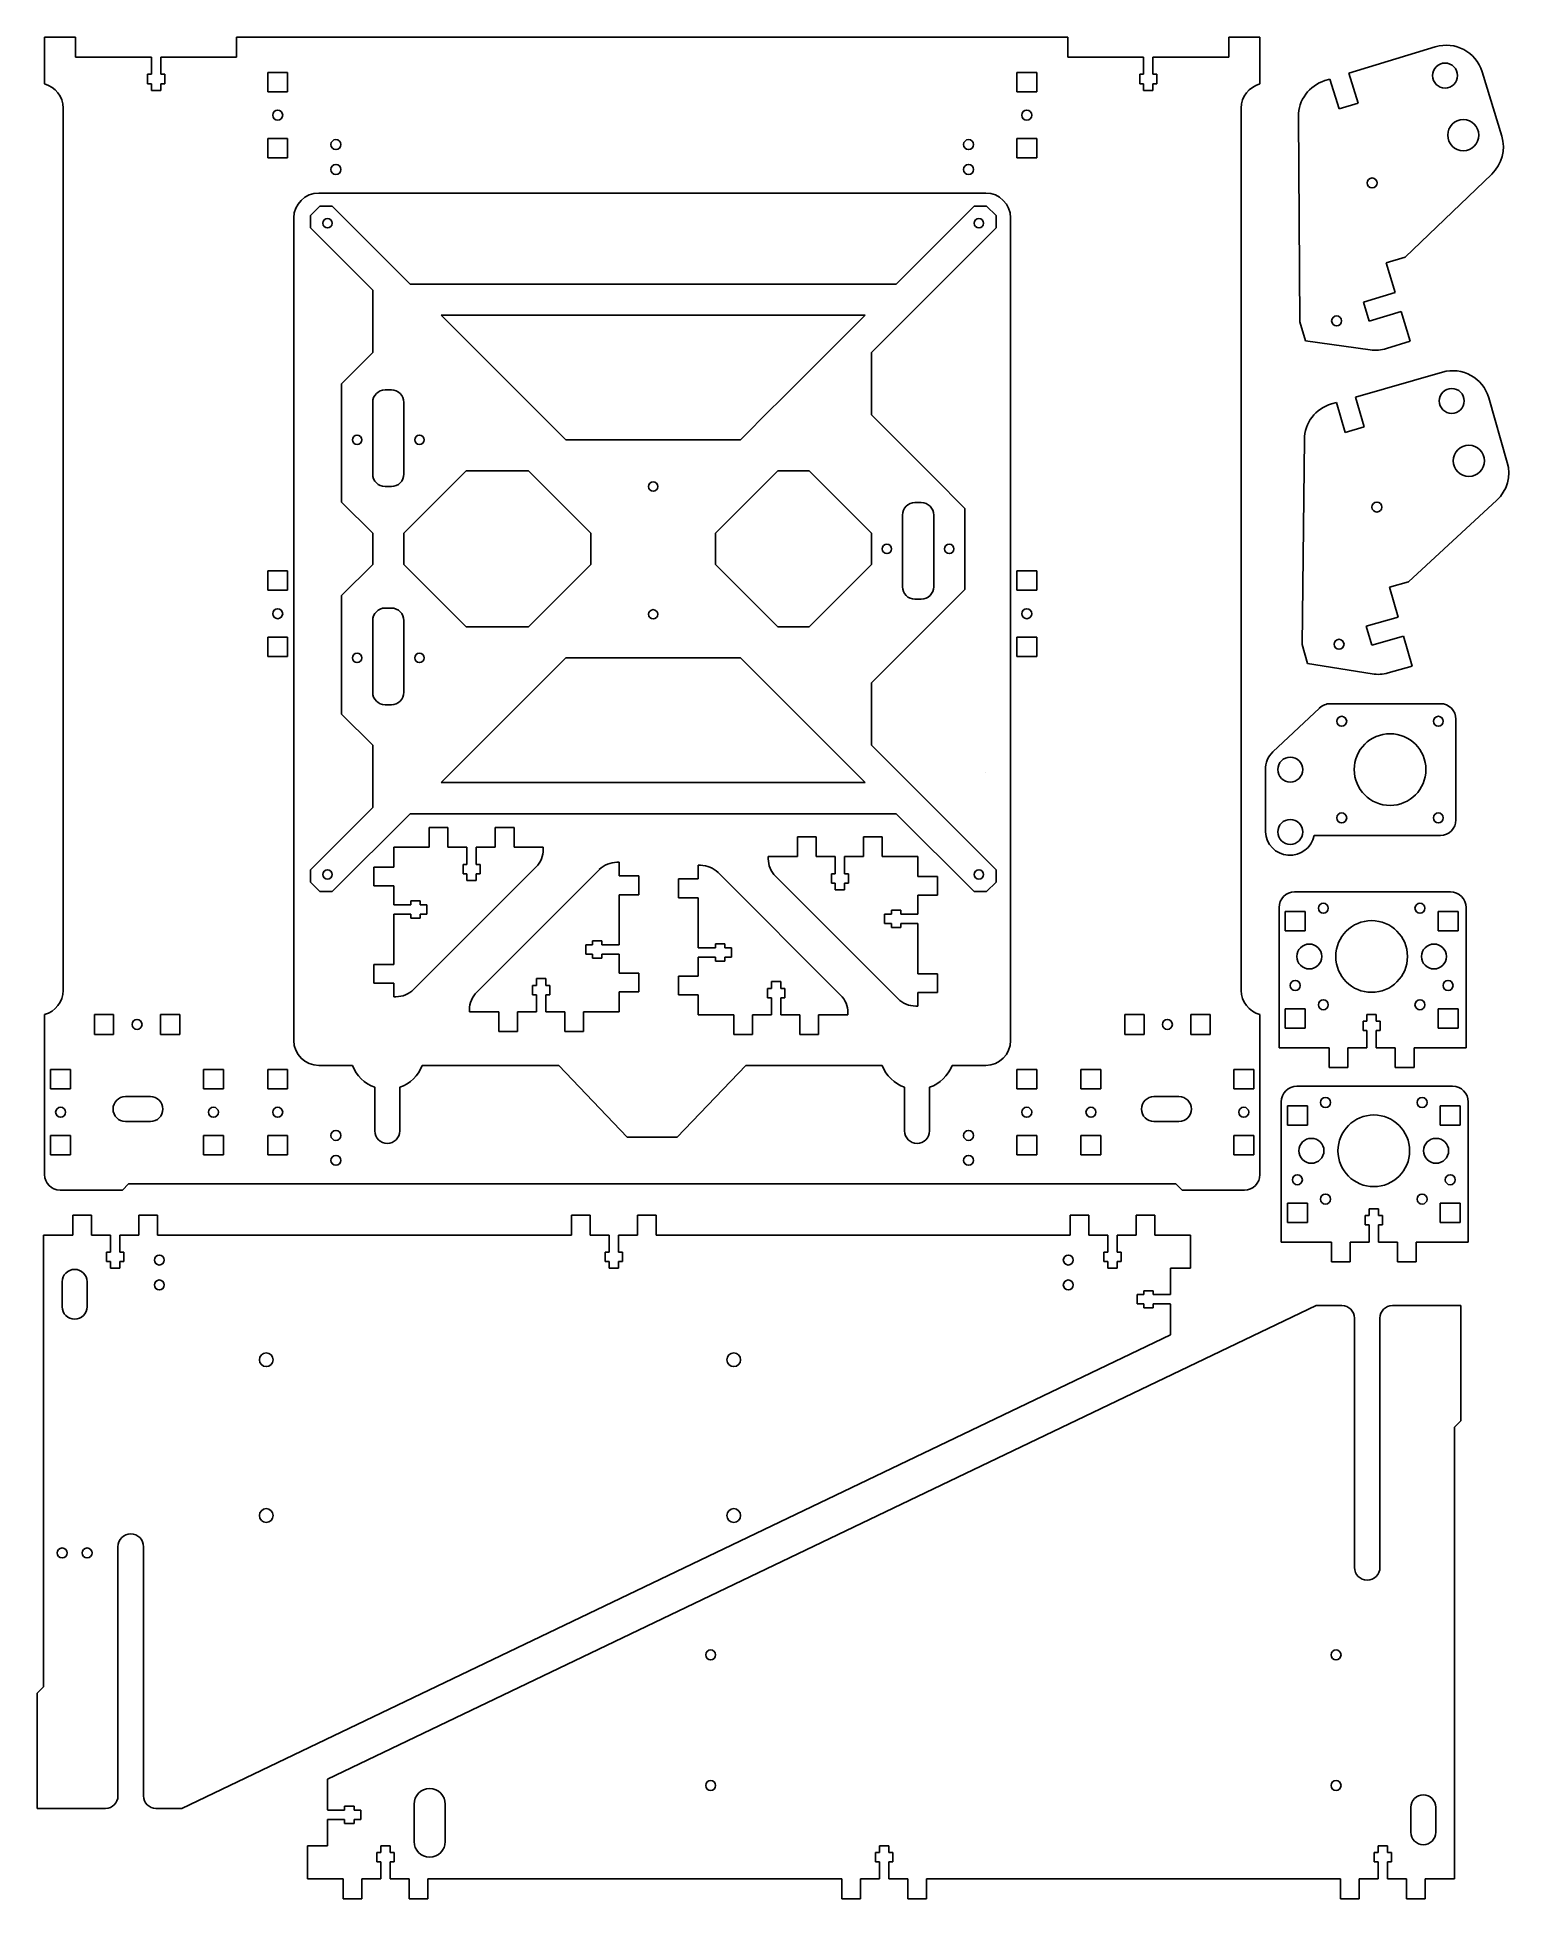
# Model space of a CAD drawing. Header units: millimetres. Extents: x 14 to 486, y 7 to 604.
import ezdxf

# ---------------------------------------------------------------- set-up
doc = ezdxf.new("R2010")
doc.units = ezdxf.units.MM

msp = doc.modelspace()

# ---------------------------------------------------------------- linework, layer by layer
at = {"lineweight": 25}
for p, q in [((16.49, 604.44), (16.49, 589.44)), ((26.49, 604.44), (16.49, 604.44)), ((26.49, 604.44), (26.49, 598.04)), ((78.14, 604.44), (78.14, 598.04)), ((344.84, 604.44), (78.14, 604.44)), ((344.84, 604.44), (344.84, 598.04)), ((396.49, 604.44), (396.49, 598.04)), ((406.49, 604.44), (396.49, 604.44)), ((406.49, 589.44), (406.49, 604.44)), ((26.49, 598.04), (50.82, 598.04)), ((50.82, 592.54), (50.82, 598.04)), ((53.82, 592.54), (53.82, 598.04)), ((53.82, 598.04), (78.14, 598.04)), ((344.84, 598.04), (369.17, 598.04)), ((369.17, 592.54), (369.17, 598.04)), ((372.17, 598.04), (396.49, 598.04)), ((372.17, 592.54), (372.17, 598.04)), ((435.03, 592.86), (462.76, 601.34)), ((49.57, 592.54), (50.82, 592.54)), ((49.57, 589.54), (49.57, 592.54)), ((55.07, 592.54), (53.82, 592.54)), ((55.07, 589.54), (55.07, 592.54)), ((94.52, 593.14), (88.12, 593.14)), ((88.12, 593.14), (88.12, 586.94)), ((94.52, 586.94), (94.52, 593.14)), ((328.47, 586.94), (328.47, 593.14)), ((328.47, 593.14), (334.87, 593.14)), ((334.87, 593.14), (334.87, 586.94)), ((367.92, 592.54), (369.17, 592.54)), ((367.92, 589.54), (367.92, 592.54)), ((373.42, 592.54), (372.17, 592.54)), ((373.42, 589.54), (373.42, 592.54)), ((437.96, 583.3), (435.03, 592.86)), ((477.75, 593.37), (484.07, 572.71)), ((50.82, 589.54), (49.57, 589.54)), ((50.82, 587.39), (50.82, 589.54)), ((53.82, 587.39), (50.82, 587.39)), ((53.82, 587.39), (53.82, 589.54)), ((53.82, 589.54), (55.07, 589.54)), ((88.12, 586.94), (94.52, 586.94)), ((334.87, 586.94), (328.47, 586.94)), ((369.17, 589.54), (367.92, 589.54)), ((369.17, 587.39), (369.17, 589.54)), ((372.17, 587.39), (369.17, 587.39)), ((372.17, 587.39), (372.17, 589.54)), ((372.17, 589.54), (373.42, 589.54)), ((427.32, 590.51), (428.96, 591.01)), ((428.96, 591.01), (431.88, 581.44)), ((22.49, 581.7), (22.49, 298.54)), ((400.49, 298.54), (400.49, 581.7)), ((431.88, 581.44), (437.96, 583.3)), ((419.25, 513.11), (418.83, 578.95)), ((94.52, 571.94), (88.12, 571.94)), ((88.12, 571.94), (88.12, 565.74)), ((94.52, 565.74), (94.52, 571.94)), ((328.47, 571.94), (334.87, 571.94)), ((328.47, 565.74), (328.47, 571.94)), ((334.87, 571.94), (334.87, 565.74)), ((88.12, 565.74), (94.52, 565.74)), ((334.87, 565.74), (328.47, 565.74)), ((480.89, 560.53), (453.06, 533.91)), ((104.8, 550.24), (101.8, 547.24)), ((318.49, 554.44), (104.49, 554.44)), ((106.8, 550.24), (104.8, 550.24)), ((106.8, 550.24), (108.8, 550.24)), ((108.8, 550.24), (133.8, 525.24)), ((314.8, 550.24), (291.8, 527.24)), ((318.8, 550.24), (314.8, 550.24)), ((321.8, 547.24), (318.8, 550.24)), ((96.49, 546.44), (96.49, 282.44)), ((101.8, 547.24), (101.8, 545.24)), ((101.8, 545.24), (101.8, 543.24)), ((321.8, 546.24), (321.8, 547.24)), ((321.8, 546.24), (321.8, 543.24)), ((326.49, 282.44), (326.49, 546.44)), ((101.8, 543.24), (121.8, 523.24)), ((321.8, 543.24), (281.8, 503.24)), ((453.06, 533.91), (446.98, 532.05)), ((446.98, 532.05), (449.9, 522.51)), ((291.8, 527.24), (289.8, 525.24)), ((121.8, 523.24), (121.8, 503.24)), ((133.8, 525.24), (289.8, 525.24)), ((449.9, 522.51), (439.72, 519.37)), ((143.8, 515.24), (279.8, 515.24)), ((143.8, 515.24), (183.8, 475.24)), ((279.8, 515.24), (251.8, 487.24)), ((439.72, 519.37), (441.58, 513.3)), ((441.58, 513.3), (451.76, 516.41)), ((451.76, 516.41), (454.69, 506.85)), ((421.1, 507.04), (419.25, 513.11)), ((121.8, 503.24), (111.8, 493.24)), ((281.8, 483.24), (281.8, 503.24)), ((441.87, 504.11), (421.1, 507.04)), ((454.69, 506.85), (447.05, 504.52)), ((437.19, 488.97), (465.06, 496.97)), ((111.8, 493.24), (111.8, 455.24)), ((125.8, 491.25), (127.8, 491.25)), ((121.8, 464.25), (121.8, 487.25)), ((131.8, 487.25), (131.8, 464.25)), ((249.8, 485.24), (239.8, 475.24)), ((251.8, 487.24), (249.8, 485.24)), ((429.44, 486.75), (431.08, 487.22)), ((431.08, 487.22), (433.84, 477.61)), ((439.94, 479.36), (437.19, 488.97)), ((479.9, 488.74), (485.86, 467.97)), ((301.8, 463.24), (281.8, 483.24)), ((433.84, 477.61), (439.94, 479.36)), ((239.8, 475.24), (183.8, 475.24)), ((420.01, 409.51), (420.74, 475.35)), ((127.8, 460.25), (125.8, 460.25)), ((131.8, 445.24), (151.8, 465.24)), ((151.8, 465.24), (171.8, 465.24)), ((171.8, 465.24), (191.8, 445.24)), ((231.8, 445.24), (251.8, 465.24)), ((251.8, 465.24), (261.8, 465.24)), ((261.8, 465.24), (281.8, 445.24)), ((311.8, 453.24), (301.8, 463.24)), ((111.8, 455.24), (121.8, 445.24)), ((295.8, 455.11), (297.8, 455.11)), ((482.47, 455.85), (454.18, 429.71)), ((291.8, 428.11), (291.8, 451.11)), ((301.8, 451.11), (301.8, 428.11)), ((311.8, 453.24), (311.8, 427.24)), ((121.8, 445.24), (121.8, 435.24)), ((131.8, 435.24), (131.8, 445.24)), ((191.8, 445.24), (191.8, 435.24)), ((231.8, 435.24), (231.8, 445.24)), ((281.8, 445.24), (281.8, 435.24)), ((94.52, 433.14), (88.12, 433.14)), ((88.12, 433.14), (88.12, 426.94)), ((94.52, 426.94), (94.52, 433.14)), ((121.8, 435.24), (111.8, 425.24)), ((151.8, 415.24), (131.8, 435.24)), ((191.8, 435.24), (171.8, 415.24)), ((251.8, 415.24), (231.8, 435.24)), ((281.8, 435.24), (261.8, 415.24)), ((328.47, 426.94), (328.47, 433.14)), ((328.47, 433.14), (334.87, 433.14)), ((334.87, 433.14), (334.87, 426.94)), ((88.12, 426.94), (94.52, 426.94)), ((111.8, 425.24), (111.8, 387.24)), ((311.8, 427.24), (301.8, 417.24)), ((334.87, 426.94), (328.47, 426.94)), ((454.18, 429.71), (448.07, 427.96)), ((448.07, 427.96), (450.82, 418.37)), ((125.8, 421.24), (127.8, 421.24)), ((297.8, 424.11), (295.8, 424.11)), ((450.82, 418.37), (440.59, 415.41)), ((121.8, 394.24), (121.8, 417.24)), ((131.8, 417.24), (131.8, 394.24)), ((171.8, 415.24), (151.8, 415.24)), ((261.8, 415.24), (251.8, 415.24)), ((301.8, 417.24), (281.8, 397.24)), ((440.59, 415.41), (442.34, 409.31)), ((442.34, 409.31), (452.58, 412.25)), ((452.58, 412.25), (455.34, 402.63)), ((94.52, 411.94), (88.12, 411.94)), ((88.12, 411.94), (88.12, 405.74)), ((94.52, 405.74), (94.52, 411.94)), ((328.47, 411.94), (334.87, 411.94)), ((328.47, 405.74), (328.47, 411.94)), ((334.87, 411.94), (334.87, 405.74)), ((421.76, 403.41), (420.01, 409.51)), ((88.12, 405.74), (94.52, 405.74)), ((183.8, 405.24), (143.8, 365.24)), ((239.8, 405.24), (183.8, 405.24)), ((239.8, 405.24), (279.8, 365.24)), ((334.87, 405.74), (328.47, 405.74)), ((442.47, 400.12), (421.76, 403.41)), ((455.34, 402.63), (447.66, 400.43)), ((281.8, 377.24), (281.8, 397.24)), ((127.8, 390.24), (125.8, 390.24)), ((425.55, 389.09), (410.58, 375.06)), ((464.38, 390.56), (429.08, 390.56)), ((111.8, 387.24), (121.8, 377.24)), ((469.38, 385.56), (469.38, 353.26)), ((121.8, 357.24), (121.8, 377.24)), ((301.8, 357.24), (281.8, 377.24)), ((279.8, 365.24), (143.8, 365.24)), ((318.35, 368.62), (318.35, 368.62)), ((408.23, 369.41), (408.23, 349.41)), ((101.8, 337.24), (121.8, 357.24)), ((108.8, 330.24), (133.8, 355.24)), ((133.8, 355.24), (289.8, 355.24)), ((314.8, 330.24), (289.8, 355.24)), ((321.8, 337.24), (301.8, 357.24)), ((139.95, 344.49), (139.95, 350.84)), ((139.95, 350.84), (145.95, 350.84)), ((145.95, 350.84), (145.95, 344.49)), ((161.15, 350.84), (167.15, 350.84)), ((161.15, 344.49), (161.15, 350.84)), ((167.15, 350.84), (167.15, 344.49)), ((258.12, 347.85), (258.12, 341.5)), ((264.12, 347.85), (258.12, 347.85)), ((264.12, 341.5), (264.12, 347.85)), ((279.32, 347.85), (279.32, 341.5)), ((285.32, 347.85), (279.32, 347.85)), ((285.32, 341.5), (285.32, 347.85)), ((464.38, 348.26), (423.88, 348.24)), ((128.55, 344.49), (139.95, 344.49)), ((128.55, 338.09), (128.55, 344.49)), ((145.95, 344.49), (152.05, 344.49)), ((152.05, 338.99), (152.05, 344.49)), ((155.05, 344.49), (161.15, 344.49)), ((155.05, 338.99), (155.05, 344.49)), ((167.15, 344.49), (176.55, 344.49)), ((176.55, 344.49), (176.55, 343.81)), ((248.72, 341.5), (248.72, 340.81)), ((258.12, 341.5), (248.72, 341.5)), ((270.22, 341.5), (264.12, 341.5)), ((270.22, 336), (270.22, 341.5)), ((279.32, 341.5), (273.22, 341.5)), ((273.22, 336), (273.22, 341.5)), ((296.72, 341.5), (285.32, 341.5)), ((296.72, 335.1), (296.72, 341.5)), ((101.8, 337.24), (101.8, 333.24)), ((122.2, 338.09), (128.55, 338.09)), ((122.2, 332.09), (122.2, 338.09)), ((174.21, 338.15), (134.9, 298.84)), ((150.8, 338.99), (152.05, 338.99)), ((150.8, 335.99), (150.8, 338.99)), ((152.05, 335.99), (150.8, 335.99)), ((152.05, 333.84), (152.05, 335.99)), ((156.3, 338.99), (155.05, 338.99)), ((155.05, 333.84), (155.05, 335.99)), ((155.05, 335.99), (156.3, 335.99)), ((155.21, 298.01), (194.53, 337.32)), ((156.3, 335.99), (156.3, 338.99)), ((200.18, 339.66), (200.87, 339.66)), ((200.87, 339.66), (200.87, 335.26)), ((200.87, 335.26), (207.22, 335.26)), ((207.22, 335.26), (207.22, 329.26)), ((226.28, 338.7), (226.28, 334.3)), ((226.97, 338.7), (226.28, 338.7)), ((271.94, 297.05), (232.62, 336.36)), ((251.07, 335.16), (290.38, 295.84)), ((268.97, 336), (270.22, 336)), ((268.97, 333), (268.97, 336)), ((274.47, 336), (273.22, 336)), ((274.47, 333), (274.47, 336)), ((303.07, 335.1), (296.72, 335.1)), ((303.07, 329.1), (303.07, 335.1)), ((321.8, 337.24), (321.8, 333.24)), ((101.8, 333.24), (104.8, 330.24)), ((104.8, 330.24), (106.8, 330.24)), ((108.8, 330.24), (106.8, 330.24)), ((128.55, 332.09), (122.2, 332.09)), ((128.55, 325.99), (128.55, 332.09)), ((155.05, 333.84), (152.05, 333.84)), ((200.87, 329.26), (200.87, 313.16)), ((207.22, 329.26), (200.87, 329.26)), ((219.93, 334.3), (219.93, 328.3)), ((226.28, 334.3), (219.93, 334.3)), ((270.22, 333), (268.97, 333)), ((270.22, 330.85), (270.22, 333)), ((273.22, 330.85), (270.22, 330.85)), ((273.22, 330.85), (273.22, 333)), ((273.22, 333), (274.47, 333)), ((296.72, 329.1), (303.07, 329.1)), ((296.72, 323), (296.72, 329.1)), ((314.8, 330.24), (316.8, 330.24)), ((316.8, 330.24), (318.8, 330.24)), ((318.8, 330.24), (321.8, 333.24)), ((417.63, 330.12), (467.63, 330.12)), ((134.05, 325.99), (128.55, 325.99)), ((128.55, 306.89), (128.55, 322.99)), ((134.05, 322.99), (128.55, 322.99)), ((137.05, 327.24), (134.05, 327.24)), ((134.05, 327.24), (134.05, 325.99)), ((134.05, 321.74), (134.05, 322.99)), ((137.05, 325.99), (137.05, 327.24)), ((139.2, 325.99), (137.05, 325.99)), ((137.05, 322.99), (137.05, 321.74)), ((139.2, 322.99), (137.05, 322.99)), ((139.2, 325.99), (139.2, 322.99)), ((219.93, 328.3), (226.28, 328.3)), ((226.28, 328.3), (226.28, 312.2)), ((286.07, 323), (288.22, 323)), ((286.07, 320), (286.07, 323)), ((288.22, 324.25), (291.22, 324.25)), ((288.22, 323), (288.22, 324.25)), ((291.22, 324.25), (291.22, 323)), ((291.22, 323), (296.72, 323)), ((412.63, 280.12), (412.63, 325.12)), ((414.61, 323.82), (421.01, 323.82)), ((414.61, 317.62), (414.61, 323.82)), ((421.01, 323.82), (421.01, 317.62)), ((463.65, 323.82), (470.05, 323.82)), ((463.65, 317.62), (463.65, 323.82)), ((470.05, 323.82), (470.05, 317.62)), ((472.63, 325.12), (472.63, 280.12)), ((137.05, 321.74), (134.05, 321.74)), ((286.07, 320), (288.22, 320)), ((288.22, 320), (288.22, 318.75)), ((288.22, 318.75), (291.22, 318.75)), ((291.22, 318.75), (291.22, 320)), ((291.22, 320), (296.72, 320)), ((296.72, 303.9), (296.72, 320)), ((421.01, 317.62), (414.61, 317.62)), ((470.05, 317.62), (463.65, 317.62)), ((190.22, 313.16), (192.37, 313.16)), ((190.22, 310.16), (190.22, 313.16)), ((192.37, 314.41), (195.37, 314.41)), ((192.37, 313.16), (192.37, 314.41)), ((195.37, 314.41), (195.37, 313.16)), ((195.37, 313.16), (200.87, 313.16)), ((231.78, 312.2), (226.28, 312.2)), ((234.78, 313.45), (231.78, 313.45)), ((231.78, 313.45), (231.78, 312.2)), ((234.78, 312.2), (234.78, 313.45)), ((236.93, 312.2), (234.78, 312.2)), ((236.93, 312.2), (236.93, 309.2)), ((122.2, 306.89), (128.55, 306.89)), ((122.2, 300.89), (122.2, 306.89)), ((190.22, 310.16), (192.37, 310.16)), ((192.37, 310.16), (192.37, 308.91)), ((192.37, 308.91), (195.37, 308.91)), ((195.37, 308.91), (195.37, 310.16)), ((195.37, 310.16), (200.87, 310.16)), ((200.87, 310.16), (200.87, 304.06)), ((226.28, 309.2), (226.28, 303.1)), ((231.78, 309.2), (226.28, 309.2)), ((231.78, 307.95), (231.78, 309.2)), ((234.78, 307.95), (231.78, 307.95)), ((234.78, 309.2), (234.78, 307.95)), ((236.93, 309.2), (234.78, 309.2)), ((128.55, 300.89), (122.2, 300.89)), ((128.55, 296.49), (128.55, 300.89)), ((174.37, 300.16), (173.12, 300.16)), ((173.12, 300.16), (173.12, 297.16)), ((174.37, 302.31), (177.37, 302.31)), ((174.37, 302.31), (174.37, 300.16)), ((177.37, 302.31), (177.37, 300.16)), ((177.37, 300.16), (178.62, 300.16)), ((178.62, 300.16), (178.62, 297.16)), ((200.87, 304.06), (207.22, 304.06)), ((207.22, 304.06), (207.22, 298.06)), ((219.93, 303.1), (219.93, 297.1)), ((226.28, 303.1), (219.93, 303.1)), ((249.78, 299.2), (248.53, 299.2)), ((248.53, 299.2), (248.53, 296.2)), ((249.78, 301.35), (252.78, 301.35)), ((249.78, 301.35), (249.78, 299.2)), ((252.78, 301.35), (252.78, 299.2)), ((252.78, 299.2), (254.03, 299.2)), ((254.03, 299.2), (254.03, 296.2)), ((303.07, 303.9), (296.72, 303.9)), ((303.07, 297.9), (303.07, 303.9)), ((129.24, 296.49), (128.55, 296.49)), ((173.12, 297.16), (174.37, 297.16)), ((174.37, 297.16), (174.37, 291.66)), ((177.37, 297.16), (177.37, 291.66)), ((178.62, 297.16), (177.37, 297.16)), ((200.87, 298.06), (200.87, 291.66)), ((207.22, 298.06), (200.87, 298.06)), ((219.93, 297.1), (226.28, 297.1)), ((226.28, 297.1), (226.28, 290.7)), ((248.53, 296.2), (249.78, 296.2)), ((249.78, 296.2), (249.78, 290.7)), ((252.78, 296.2), (252.78, 290.7)), ((254.03, 296.2), (252.78, 296.2)), ((296.04, 293.5), (296.72, 293.5)), ((296.72, 297.9), (303.07, 297.9)), ((296.72, 293.5), (296.72, 297.9)), ((16.49, 290.79), (16.49, 239.44)), ((32.49, 290.82), (32.49, 284.42)), ((38.69, 290.82), (32.49, 290.82)), ((38.69, 284.42), (38.69, 290.82)), ((53.69, 290.82), (53.69, 284.42)), ((59.89, 290.82), (53.69, 290.82)), ((59.89, 284.42), (59.89, 290.82)), ((152.87, 291.66), (152.87, 292.35)), ((162.27, 291.66), (152.87, 291.66)), ((162.27, 285.31), (162.27, 291.66)), ((168.27, 291.66), (168.27, 285.31)), ((174.37, 291.66), (168.27, 291.66)), ((183.47, 291.66), (177.37, 291.66)), ((183.47, 285.31), (183.47, 291.66)), ((189.47, 291.66), (189.47, 285.31)), ((200.87, 291.66), (189.47, 291.66)), ((226.28, 290.7), (237.68, 290.7)), ((237.68, 290.7), (237.68, 284.35)), ((243.68, 290.7), (249.78, 290.7)), ((243.68, 284.35), (243.68, 290.7)), ((252.78, 290.7), (258.88, 290.7)), ((258.88, 290.7), (258.88, 284.35)), ((264.88, 290.7), (274.28, 290.7)), ((264.88, 284.35), (264.88, 290.7)), ((274.28, 290.7), (274.28, 291.39)), ((363.09, 290.82), (369.29, 290.82)), ((363.09, 284.42), (363.09, 290.82)), ((369.29, 290.82), (369.29, 284.42)), ((384.29, 290.82), (390.49, 290.82)), ((384.29, 284.42), (384.29, 290.82)), ((390.49, 290.82), (390.49, 284.42)), ((406.49, 239.44), (406.49, 290.79)), ((414.61, 292.62), (421.01, 292.62)), ((414.61, 286.42), (414.61, 292.62)), ((421.01, 292.62), (421.01, 286.42)), ((440.83, 288.62), (439.58, 288.62)), ((439.58, 288.62), (439.58, 285.62)), ((440.83, 290.77), (443.83, 290.77)), ((440.83, 290.77), (440.83, 288.62)), ((443.83, 290.77), (443.83, 288.62)), ((443.83, 288.62), (445.08, 288.62)), ((445.08, 288.62), (445.08, 285.62)), ((463.65, 292.62), (470.05, 292.62)), ((463.65, 286.42), (463.65, 292.62)), ((470.05, 292.62), (470.05, 286.42)), ((32.49, 284.42), (38.69, 284.42)), ((53.69, 284.42), (59.89, 284.42)), ((168.27, 285.31), (162.27, 285.31)), ((189.47, 285.31), (183.47, 285.31)), ((237.68, 284.35), (243.68, 284.35)), ((258.88, 284.35), (264.88, 284.35)), ((369.29, 284.42), (363.09, 284.42)), ((390.49, 284.42), (384.29, 284.42)), ((421.01, 286.42), (414.61, 286.42)), ((439.58, 285.62), (440.83, 285.62)), ((440.83, 285.62), (440.83, 280.12)), ((443.83, 285.62), (443.83, 280.12)), ((445.08, 285.62), (443.83, 285.62)), ((470.05, 286.42), (463.65, 286.42)), ((428.73, 280.12), (412.63, 280.12)), ((428.73, 273.77), (428.73, 280.12)), ((440.83, 280.12), (434.73, 280.12)), ((434.73, 280.12), (434.73, 273.77)), ((449.93, 280.12), (443.83, 280.12)), ((449.93, 273.77), (449.93, 280.12)), ((472.63, 280.12), (455.93, 280.12)), ((455.93, 280.12), (455.93, 273.77)), ((24.87, 273.14), (18.47, 273.14)), ((18.47, 273.14), (18.47, 266.94)), ((24.87, 266.94), (24.87, 273.14)), ((73.91, 273.14), (67.51, 273.14)), ((67.51, 273.14), (67.51, 266.94)), ((73.91, 266.94), (73.91, 273.14)), ((94.52, 273.14), (88.12, 273.14)), ((88.12, 273.14), (88.12, 266.94)), ((94.52, 266.94), (94.52, 273.14)), ((104.49, 274.44), (115.3, 274.44)), ((137.69, 274.44), (181.49, 274.44)), ((181.49, 274.44), (203.49, 251.44)), ((219.49, 251.44), (241.49, 274.44)), ((241.49, 274.44), (285.3, 274.44)), ((307.69, 274.44), (318.49, 274.44)), ((328.47, 266.94), (328.47, 273.14)), ((328.47, 273.14), (334.87, 273.14)), ((334.87, 273.14), (334.87, 266.94)), ((349.07, 273.14), (355.47, 273.14)), ((349.07, 266.94), (349.07, 273.14)), ((355.47, 273.14), (355.47, 266.94)), ((398.11, 266.94), (398.11, 273.14)), ((398.11, 273.14), (404.51, 273.14)), ((404.51, 273.14), (404.51, 266.94)), ((434.73, 273.77), (428.73, 273.77)), ((455.93, 273.77), (449.93, 273.77)), ((18.47, 266.94), (24.87, 266.94)), ((50.49, 264.44), (42.49, 264.44)), ((67.51, 266.94), (73.91, 266.94)), ((88.12, 266.94), (94.52, 266.94)), ((122.49, 267.44), (122.49, 253.44)), ((130.49, 253.44), (130.49, 267.44)), ((292.49, 267.44), (292.49, 253.44)), ((300.49, 253.44), (300.49, 267.44)), ((334.87, 266.94), (328.47, 266.94)), ((355.47, 266.94), (349.07, 266.94)), ((380.49, 264.44), (372.49, 264.44)), ((404.51, 266.94), (398.11, 266.94)), ((418.32, 267.76), (468.32, 267.76)), ((413.32, 217.76), (413.32, 262.76)), ((415.3, 261.46), (421.7, 261.46)), ((415.3, 255.26), (415.3, 261.46)), ((421.7, 261.46), (421.7, 255.26)), ((464.34, 261.46), (470.74, 261.46)), ((464.34, 255.26), (464.34, 261.46)), ((470.74, 261.46), (470.74, 255.26)), ((473.32, 262.76), (473.32, 217.76)), ((24.87, 251.94), (18.47, 251.94)), ((18.47, 251.94), (18.47, 245.74)), ((24.87, 245.74), (24.87, 251.94)), ((42.49, 256.44), (50.49, 256.44)), ((73.91, 251.94), (67.51, 251.94)), ((67.51, 251.94), (67.51, 245.74)), ((73.91, 245.74), (73.91, 251.94)), ((94.52, 251.94), (88.12, 251.94)), ((88.12, 251.94), (88.12, 245.74)), ((94.52, 245.74), (94.52, 251.94)), ((203.49, 251.44), (219.49, 251.44)), ((328.47, 251.94), (334.87, 251.94)), ((328.47, 245.74), (328.47, 251.94)), ((334.87, 251.94), (334.87, 245.74)), ((349.07, 251.94), (355.47, 251.94)), ((349.07, 245.74), (349.07, 251.94)), ((355.47, 251.94), (355.47, 245.74)), ((372.49, 256.44), (380.49, 256.44)), ((398.11, 245.74), (398.11, 251.94)), ((398.11, 251.94), (404.51, 251.94)), ((404.51, 251.94), (404.51, 245.74)), ((421.7, 255.26), (415.3, 255.26)), ((470.74, 255.26), (464.34, 255.26)), ((18.47, 245.74), (24.87, 245.74)), ((67.51, 245.74), (73.91, 245.74)), ((88.12, 245.74), (94.52, 245.74)), ((334.87, 245.74), (328.47, 245.74)), ((355.47, 245.74), (349.07, 245.74)), ((404.51, 245.74), (398.11, 245.74)), ((21.49, 234.44), (41.49, 234.44)), ((41.49, 234.44), (43.49, 236.44)), ((43.49, 236.44), (379.49, 236.44)), ((379.49, 236.44), (381.49, 234.44)), ((381.49, 234.44), (401.49, 234.44)), ((415.3, 230.26), (421.7, 230.26)), ((415.3, 224.06), (415.3, 230.26)), ((421.7, 230.26), (421.7, 224.06)), ((441.52, 228.41), (444.52, 228.41)), ((441.52, 228.41), (441.52, 226.26)), ((444.52, 228.41), (444.52, 226.26)), ((464.34, 230.26), (470.74, 230.26)), ((464.34, 224.06), (464.34, 230.26)), ((470.74, 230.26), (470.74, 224.06)), ((25.57, 226.36), (25.57, 220.01)), ((31.57, 226.36), (25.57, 226.36)), ((31.57, 220.01), (31.57, 226.36)), ((46.77, 226.36), (46.77, 220.01)), ((52.77, 226.36), (46.77, 226.36)), ((52.77, 220.01), (52.77, 226.36)), ((185.57, 226.36), (185.57, 220.01)), ((191.57, 226.36), (185.57, 226.36)), ((191.57, 220.01), (191.57, 226.36)), ((206.77, 226.36), (206.77, 220.01)), ((212.77, 226.36), (206.77, 226.36)), ((212.77, 220.01), (212.77, 226.36)), ((345.57, 226.36), (345.57, 220.01)), ((351.57, 226.36), (345.57, 226.36)), ((351.57, 220.01), (351.57, 226.36)), ((366.77, 226.36), (366.77, 220.01)), ((372.77, 226.36), (366.77, 226.36)), ((372.77, 220.01), (372.77, 226.36)), ((421.7, 224.06), (415.3, 224.06)), ((441.52, 226.26), (440.27, 226.26)), ((440.27, 226.26), (440.27, 223.26)), ((440.27, 223.26), (441.52, 223.26)), ((441.52, 223.26), (441.52, 217.76)), ((444.52, 226.26), (445.77, 226.26)), ((444.52, 223.26), (444.52, 217.76)), ((445.77, 223.26), (444.52, 223.26)), ((445.77, 226.26), (445.77, 223.26)), ((470.74, 224.06), (464.34, 224.06)), ((16.17, 220.01), (16.17, 75.01)), ((25.57, 220.01), (16.17, 220.01)), ((37.67, 220.01), (31.57, 220.01)), ((37.67, 214.51), (37.67, 220.01)), ((46.77, 220.01), (40.67, 220.01)), ((40.67, 214.51), (40.67, 220.01)), ((185.57, 220.01), (52.77, 220.01)), ((197.67, 220.01), (191.57, 220.01)), ((197.67, 214.51), (197.67, 220.01)), ((206.77, 220.01), (200.67, 220.01)), ((200.67, 214.51), (200.67, 220.01)), ((345.57, 220.01), (212.77, 220.01)), ((357.67, 220.01), (351.57, 220.01)), ((357.67, 214.51), (357.67, 220.01)), ((366.77, 220.01), (360.67, 220.01)), ((360.67, 214.51), (360.67, 220.01)), ((384.17, 220.01), (372.77, 220.01)), ((384.17, 209.36), (384.17, 220.01)), ((429.42, 217.76), (413.32, 217.76)), ((429.42, 211.41), (429.42, 217.76)), ((441.52, 217.76), (435.42, 217.76)), ((435.42, 217.76), (435.42, 211.41)), ((450.62, 217.76), (444.52, 217.76)), ((450.62, 211.41), (450.62, 217.76)), ((473.32, 217.76), (456.62, 217.76)), ((456.62, 217.76), (456.62, 211.41)), ((36.42, 214.51), (37.67, 214.51)), ((36.42, 211.51), (36.42, 214.51)), ((37.67, 211.51), (36.42, 211.51)), ((37.67, 209.36), (37.67, 211.51)), ((40.67, 209.36), (37.67, 209.36)), ((41.92, 214.51), (40.67, 214.51)), ((40.67, 209.36), (40.67, 211.51)), ((40.67, 211.51), (41.92, 211.51)), ((41.92, 211.51), (41.92, 214.51)), ((196.42, 214.51), (197.67, 214.51)), ((196.42, 211.51), (196.42, 214.51)), ((197.67, 211.51), (196.42, 211.51)), ((197.67, 209.36), (197.67, 211.51)), ((200.67, 209.36), (197.67, 209.36)), ((201.92, 214.51), (200.67, 214.51)), ((200.67, 209.36), (200.67, 211.51)), ((200.67, 211.51), (201.92, 211.51)), ((201.92, 211.51), (201.92, 214.51)), ((356.42, 214.51), (357.67, 214.51)), ((356.42, 211.51), (356.42, 214.51)), ((357.67, 211.51), (356.42, 211.51)), ((357.67, 209.36), (357.67, 211.51)), ((360.67, 209.36), (357.67, 209.36)), ((361.92, 214.51), (360.67, 214.51)), ((360.67, 209.36), (360.67, 211.51)), ((360.67, 211.51), (361.92, 211.51)), ((361.92, 211.51), (361.92, 214.51)), ((384.17, 209.36), (377.77, 209.36)), ((377.77, 209.36), (377.77, 200.91)), ((435.42, 211.41), (429.42, 211.41)), ((456.62, 211.41), (450.62, 211.41)), ((22.17, 205.01), (22.17, 197.01)), ((30.17, 197.01), (30.17, 205.01)), ((424.54, 197.36), (107.31, 45.42)), ((367.12, 200.91), (369.27, 200.91)), ((367.12, 197.91), (367.12, 200.91)), ((367.12, 197.91), (369.27, 197.91)), ((369.27, 202.16), (372.27, 202.16)), ((369.27, 200.91), (369.27, 202.16)), ((369.27, 197.91), (369.27, 196.66)), ((372.27, 202.16), (372.27, 200.91)), ((372.27, 200.91), (377.77, 200.91)), ((372.27, 196.66), (372.27, 197.91)), ((372.27, 197.91), (377.77, 197.91)), ((377.77, 197.81), (377.77, 187.95)), ((432.81, 197.36), (424.54, 197.36)), ((470.91, 197.36), (449.01, 197.36)), ((470.91, 160.36), (470.91, 197.36)), ((369.27, 196.66), (372.27, 196.66)), ((436.81, 113.36), (436.81, 193.36)), ((445.01, 193.36), (445.01, 113.36)), ((60.54, 36.01), (377.77, 187.95)), ((468.91, 158.36), (470.91, 160.36)), ((468.91, 13.36), (468.91, 158.36)), ((40.07, 40.01), (40.07, 120.01)), ((48.27, 120.01), (48.27, 40.01)), ((16.17, 75.01), (14.17, 73.01)), ((14.17, 73.01), (14.17, 36.01)), ((107.31, 35.56), (107.31, 45.42)), ((14.17, 36.01), (36.07, 36.01)), ((52.27, 36.01), (60.54, 36.01)), ((115.81, 36.71), (112.81, 36.71)), ((112.81, 36.71), (112.81, 35.46)), ((115.81, 35.46), (115.81, 36.71)), ((135.08, 37.37), (135.08, 25.37)), ((145.08, 25.37), (145.08, 37.37)), ((454.91, 36.36), (454.91, 28.36)), ((462.91, 28.36), (462.91, 36.36)), ((112.81, 35.46), (107.31, 35.46)), ((107.31, 24.01), (107.31, 32.46)), ((112.81, 32.46), (107.31, 32.46)), ((112.81, 31.21), (112.81, 32.46)), ((115.81, 31.21), (112.81, 31.21)), ((117.96, 35.46), (115.81, 35.46)), ((115.81, 32.46), (115.81, 31.21)), ((117.96, 32.46), (115.81, 32.46)), ((117.96, 35.46), (117.96, 32.46)), ((100.91, 24.01), (100.91, 13.36)), ((100.91, 24.01), (107.31, 24.01)), ((124.41, 24.01), (127.41, 24.01)), ((124.41, 24.01), (124.41, 21.86)), ((127.41, 24.01), (127.41, 21.86)), ((284.41, 24.01), (287.41, 24.01)), ((284.41, 24.01), (284.41, 21.86)), ((287.41, 24.01), (287.41, 21.86)), ((444.41, 24.01), (447.41, 24.01)), ((444.41, 24.01), (444.41, 21.86)), ((447.41, 24.01), (447.41, 21.86)), ((124.41, 21.86), (123.16, 21.86)), ((123.16, 21.86), (123.16, 18.86)), ((123.16, 18.86), (124.41, 18.86)), ((124.41, 18.86), (124.41, 13.36)), ((127.41, 21.86), (128.66, 21.86)), ((127.41, 18.86), (127.41, 13.36)), ((128.66, 18.86), (127.41, 18.86)), ((128.66, 21.86), (128.66, 18.86)), ((284.41, 21.86), (283.16, 21.86)), ((283.16, 21.86), (283.16, 18.86)), ((283.16, 18.86), (284.41, 18.86)), ((284.41, 18.86), (284.41, 13.36)), ((287.41, 21.86), (288.66, 21.86)), ((287.41, 18.86), (287.41, 13.36)), ((288.66, 18.86), (287.41, 18.86)), ((288.66, 21.86), (288.66, 18.86)), ((444.41, 21.86), (443.16, 21.86)), ((443.16, 21.86), (443.16, 18.86)), ((443.16, 18.86), (444.41, 18.86)), ((444.41, 18.86), (444.41, 13.36)), ((447.41, 21.86), (448.66, 21.86)), ((447.41, 18.86), (447.41, 13.36)), ((448.66, 18.86), (447.41, 18.86)), ((448.66, 21.86), (448.66, 18.86)), ((100.91, 13.36), (112.31, 13.36)), ((112.31, 13.36), (112.31, 7.01)), ((118.31, 7.01), (118.31, 13.36)), ((118.31, 13.36), (124.41, 13.36)), ((127.41, 13.36), (133.51, 13.36)), ((133.51, 13.36), (133.51, 7.01)), ((139.51, 7.01), (139.51, 13.36)), ((139.51, 13.36), (272.31, 13.36)), ((272.31, 13.36), (272.31, 7.01)), ((278.31, 7.01), (278.31, 13.36)), ((278.31, 13.36), (284.41, 13.36)), ((287.41, 13.36), (293.51, 13.36)), ((293.51, 13.36), (293.51, 7.01)), ((299.51, 7.01), (299.51, 13.36)), ((299.51, 13.36), (432.31, 13.36)), ((432.31, 13.36), (432.31, 7.01)), ((438.31, 7.01), (438.31, 13.36)), ((438.31, 13.36), (444.41, 13.36)), ((447.41, 13.36), (453.51, 13.36)), ((453.51, 13.36), (453.51, 7.01)), ((459.51, 7.01), (459.51, 13.36)), ((459.51, 13.36), (468.91, 13.36)), ((112.31, 7.01), (118.31, 7.01)), ((133.51, 7.01), (139.51, 7.01)), ((272.31, 7.01), (278.31, 7.01)), ((293.51, 7.01), (299.51, 7.01)), ((432.31, 7.01), (438.31, 7.01)), ((453.51, 7.01), (459.51, 7.01))]:
    msp.add_line(p, q, dxfattribs=at)
for centre, radius in [((465.89, 592.15), 4), ((91.32, 579.44), 1.6), ((331.67, 579.44), 1.6), ((471.73, 573.03), 5), ((110, 570), 1.6), ((312.99, 570), 1.6), ((110, 562), 1.6), ((312.99, 562), 1.6), ((442.47, 557.67), 1.6), ((107.3, 544.74), 1.5), ((316.3, 544.74), 1.5), ((431.09, 513.41), 1.6), ((468.02, 487.73), 4), ((116.8, 475.24), 1.5), ((136.8, 475.24), 1.5), ((473.54, 468.5), 5), ((211.8, 460.24), 1.5), ((444.01, 453.66), 1.6), ((286.8, 440.24), 1.5), ((306.8, 440.24), 1.5), ((91.32, 419.44), 1.6), ((211.8, 419.24), 1.5), ((331.67, 419.44), 1.6), ((116.8, 405.24), 1.5), ((136.8, 405.24), 1.5), ((431.86, 409.61), 1.6), ((432.73, 384.91), 1.6), ((463.73, 384.91), 1.6), ((448.23, 369.41), 11.5), ((416.23, 369.41), 4), ((416.23, 349.41), 4), ((432.73, 353.91), 1.6), ((463.73, 353.91), 1.6), ((107.3, 335.74), 1.5), ((316.3, 335.74), 1.5), ((426.83, 324.92), 1.6), ((457.83, 324.92), 1.6), ((442.33, 309.42), 11.5), ((422.33, 309.42), 4), ((462.33, 309.42), 4), ((417.81, 300.12), 1.6), ((466.85, 300.12), 1.6), ((426.83, 293.92), 1.6), ((457.83, 293.92), 1.6), ((46.19, 287.62), 1.6), ((376.79, 287.62), 1.6), ((427.52, 262.56), 1.6), ((458.52, 262.56), 1.6), ((21.67, 259.44), 1.6), ((70.71, 259.44), 1.6), ((91.32, 259.44), 1.6), ((331.67, 259.44), 1.6), ((352.27, 259.44), 1.6), ((401.31, 259.44), 1.6), ((443.02, 247.06), 11.5), ((110, 252), 1.6), ((312.99, 252), 1.6), ((423.02, 247.06), 4), ((463.02, 247.06), 4), ((110, 244), 1.6), ((312.99, 244), 1.6), ((418.5, 237.76), 1.6), ((467.54, 237.76), 1.6), ((427.52, 231.56), 1.6), ((458.52, 231.56), 1.6), ((53.34, 212), 1.6), ((345, 212), 1.6), ((53.34, 204), 1.6), ((345, 204), 1.6), ((87.67, 180.01), 2.2), ((237.67, 180.01), 2.2), ((87.67, 130.01), 2.2), ((237.67, 130.01), 2.2), ((22.17, 118), 1.6), ((30.17, 118), 1.6), ((230.25, 85.27), 1.6), ((430.91, 85.27), 1.6), ((230.25, 43.36), 1.6), ((430.91, 43.36), 1.6)]:
    msp.add_circle(centre, radius, dxfattribs=at)
for centre, radius, start, end in [((466.27, 589.87), 12, 17, 107), ((14.49, 581.7), 8, 0, 75.52249), ((408.49, 581.7), 8, 104.47751, 180), ((430.83, 579.03), 12, 107, 180.36264), ((472.59, 569.2), 12, 313.7325, 17), ((104.49, 546.44), 8, 90, 180), ((318.49, 546.44), 8, 0, 90), ((443.54, 515.99), 12, 261.96476, 287), ((468.37, 485.43), 12, 16, 106), ((125.8, 487.25), 4, 90, 180), ((127.8, 487.25), 4, 0, 90), ((432.74, 475.22), 12, 106, 179.36264), ((474.33, 464.66), 12, 312.7325, 16), ((125.8, 464.25), 4, 180, 270), ((127.8, 464.25), 4, 270, 0), ((295.8, 451.11), 4, 90, 180), ((297.8, 451.11), 4, 0, 90), ((295.8, 428.11), 4, 180, 270), ((297.8, 428.11), 4, 270, 0), ((125.8, 417.24), 4, 90, 180), ((127.8, 417.24), 4, 0, 90), ((444.35, 411.97), 12, 260.96476, 286), ((125.8, 394.24), 4, 180, 270), ((127.8, 394.24), 4, 270, 0), ((429.08, 385.56), 5, 90, 135), ((464.38, 385.56), 5, 0, 90), ((416.23, 369.41), 8, 135, 180), ((464.38, 353.26), 5, 270, 0), ((416.13, 349.8), 7.91, 182.87317, 348.61923), ((168.55, 343.81), 8, 315, 0), ((256.72, 340.81), 8, 180, 225), ((200.18, 331.66), 8, 90, 135), ((226.97, 330.7), 8, 45, 90), ((417.63, 325.12), 5, 90, 180), ((467.63, 325.12), 5, 0, 90), ((129.24, 304.49), 8, 270, 315), ((14.49, 298.54), 8, 284.47751, 0), ((160.87, 292.35), 8, 135, 180), ((266.28, 291.39), 8, 0, 45), ((296.04, 301.5), 8, 225, 270), ((408.49, 298.54), 8, 180, 255.52249), ((104.49, 282.44), 8, 180, 270), ((318.49, 282.44), 8, 270, 0), ((126.49, 278.76), 12, 201.068, 250.52878), ((126.49, 278.76), 12, 289.47122, 338.932), ((296.49, 278.76), 12, 201.068, 250.52878), ((296.49, 278.76), 12, 289.47122, 338.932), ((42.49, 260.44), 4, 90, 270), ((50.49, 260.44), 4, 270, 90), ((372.49, 260.44), 4, 90, 270), ((380.49, 260.44), 4, 270, 90), ((418.32, 262.76), 5, 90, 180), ((468.32, 262.76), 5, 0, 90), ((126.49, 253.44), 4, 180, 0), ((296.49, 253.44), 4, 180, 0), ((21.49, 239.44), 5, 180, 270), ((401.49, 239.44), 5, 270, 0), ((26.17, 205.01), 4, 0, 180), ((432.81, 193.36), 4, 0, 90), ((449.01, 193.36), 4, 90, 180), ((26.17, 197.01), 4, 180, 0), ((44.17, 120.01), 4.1, 0, 180), ((440.91, 113.36), 4.1, 180, 0), ((140.08, 37.37), 5, 0, 180), ((36.07, 40.01), 4, 270, 0), ((52.27, 40.01), 4, 180, 270), ((458.91, 36.36), 4, 0, 180), ((140.08, 25.37), 5, 180, 0), ((458.91, 28.36), 4, 180, 0)]:
    msp.add_arc(centre, radius, start, end, dxfattribs=at)

doc.saveas('drawing.dxf')
